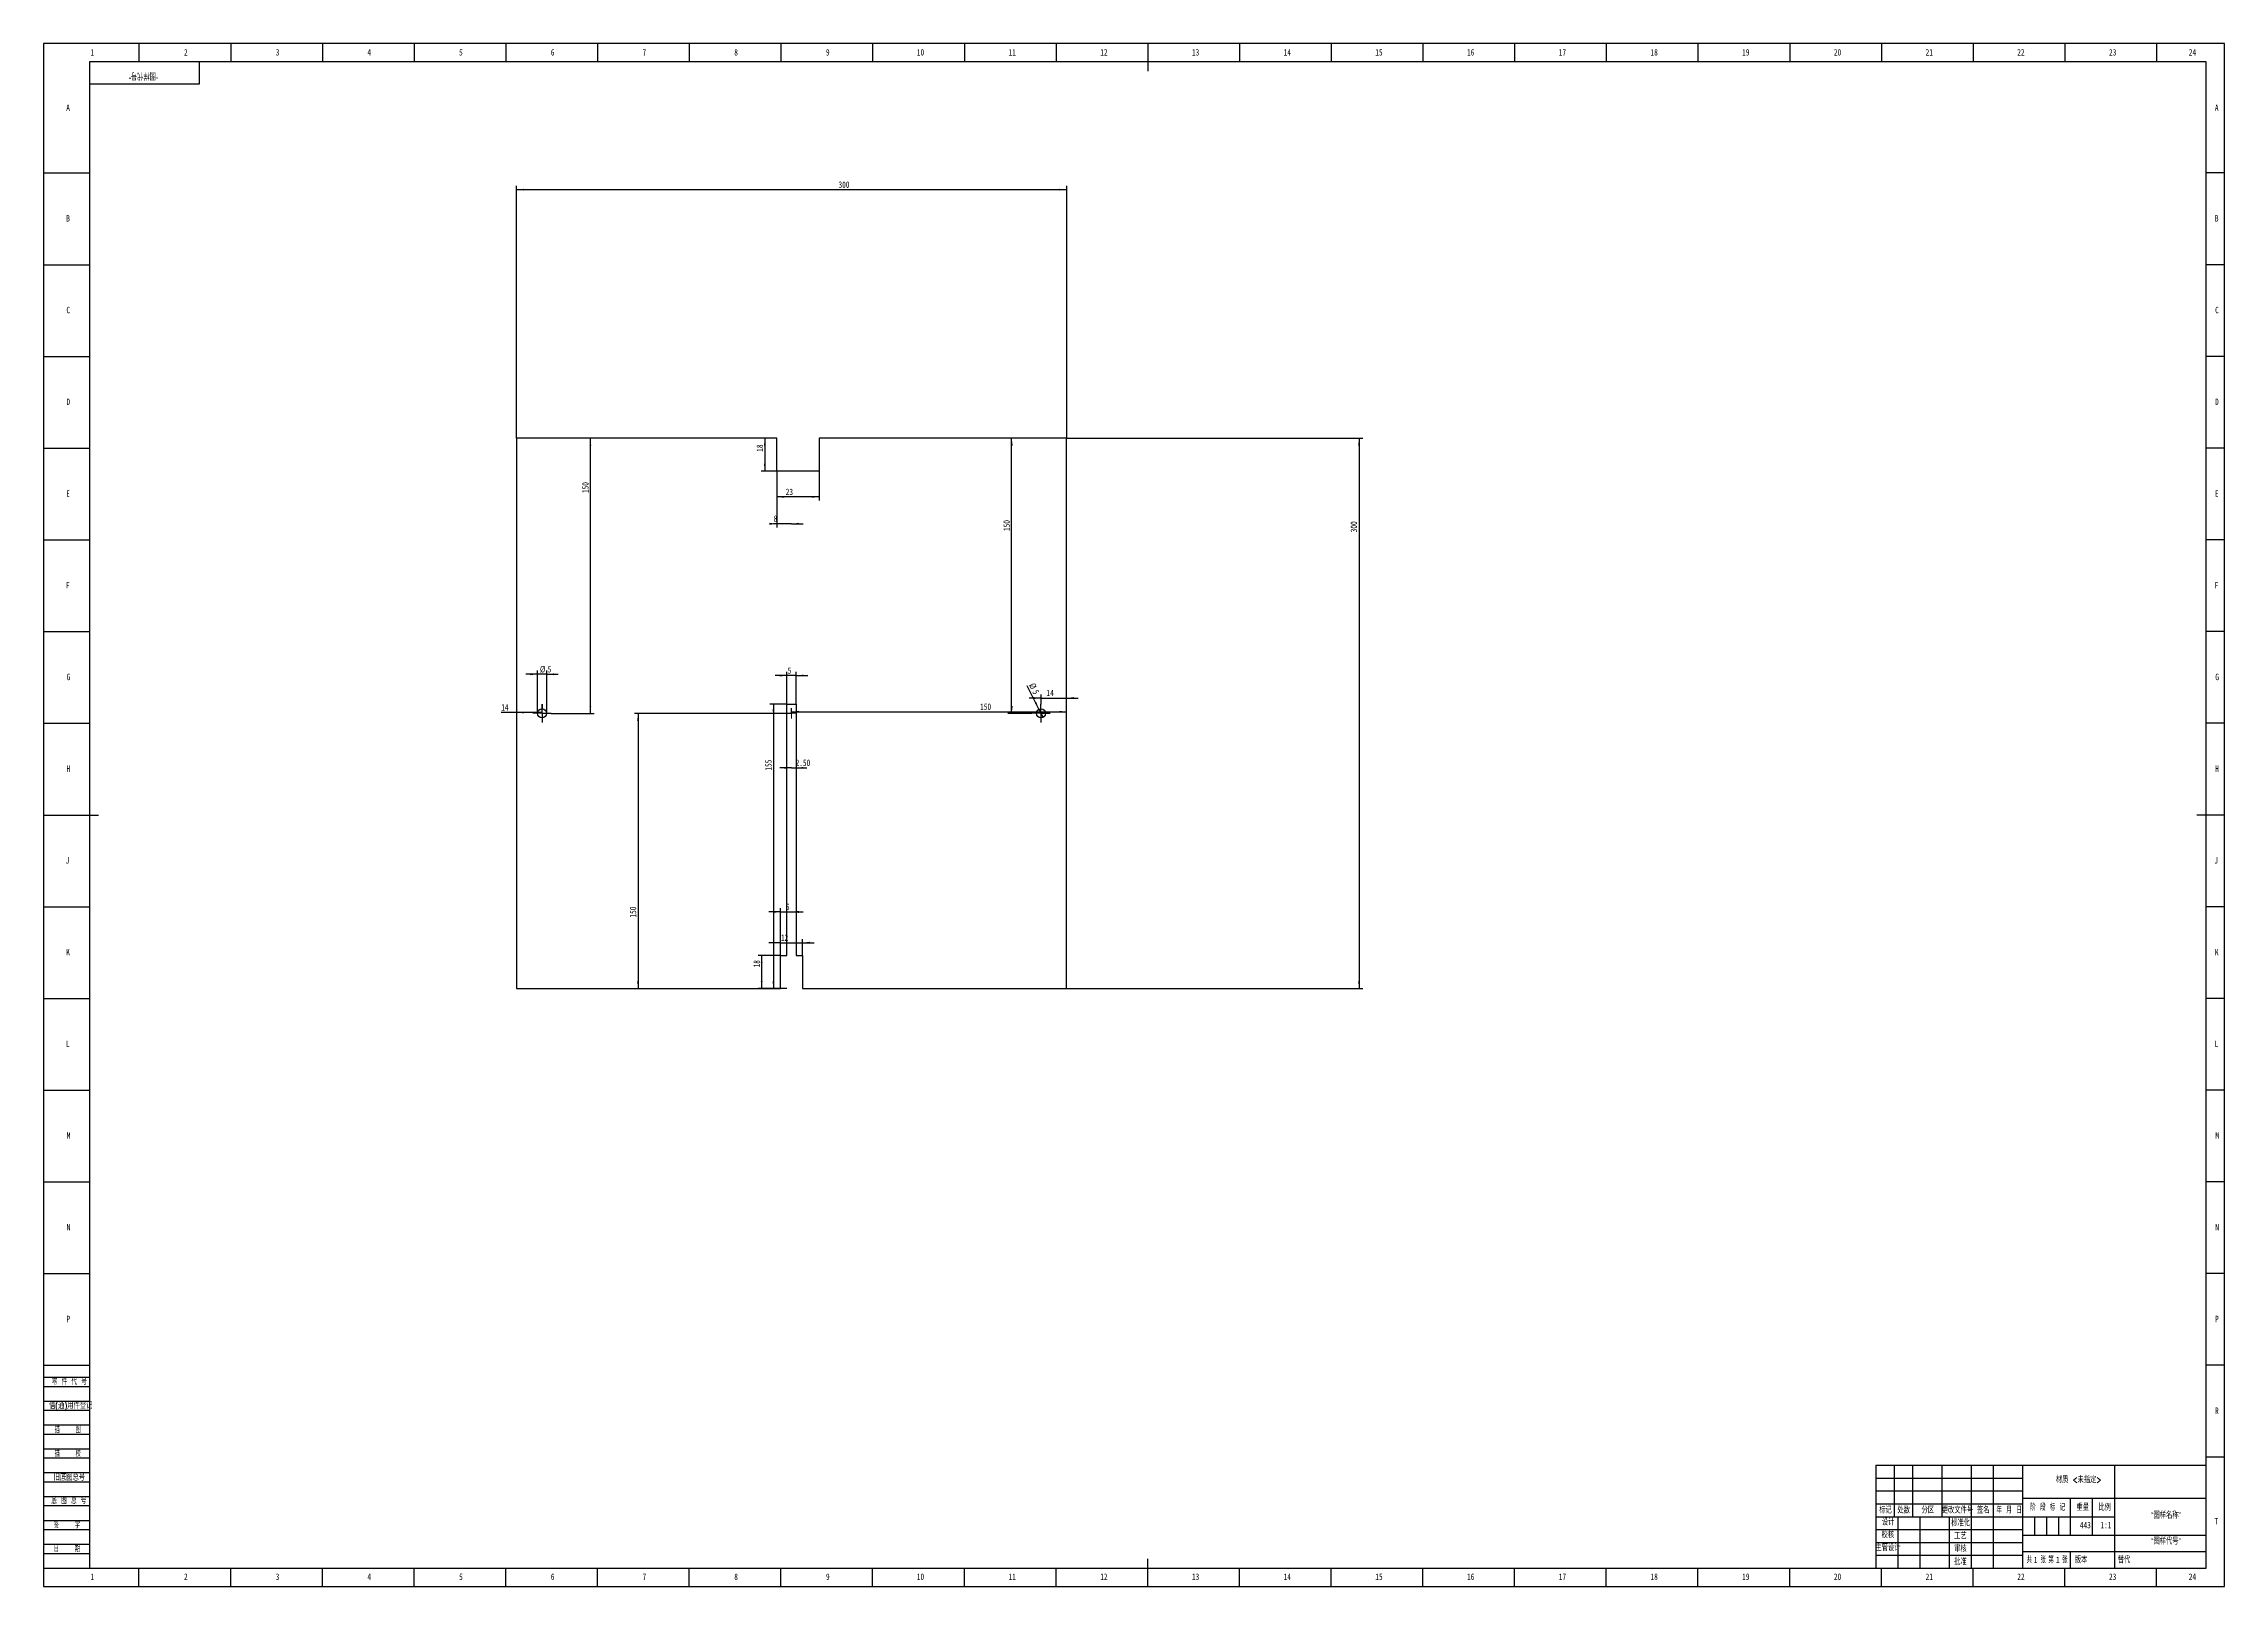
# Model space of a CAD drawing. Header units: millimetres. Extents: x 0 to 1189, y 0 to 841.
import ezdxf

# ---------------------------------------------------------------- set-up
doc = ezdxf.new("R2010")
doc.units = ezdxf.units.MM
doc.linetypes.add('CENTERX2', pattern=[20.32, 12.7, -2.54, 2.54, -2.54])
for name, color, linetype in [('10', 7, 'Continuous'), ('5', 7, 'Continuous'), ('9', 7, 'Continuous'), ('SLD-0', 7, 'Continuous')]:
    doc.layers.add(name, color=color, linetype=linetype)
doc.styles.add('SLDTEXTSTYLE0', font='TXT', dxfattribs={"width": 0.7, "bigfont": 'bigfont'})
doc.styles.add('SLDTEXTSTYLE1', font='TXT', dxfattribs={"width": 0.6, "bigfont": 'bigfont'})
doc.styles.add('SLDTEXTSTYLE2', font='TXT', dxfattribs={"width": 0.614286, "bigfont": 'bigfont'})
doc.styles.add('SLDTEXTSTYLE3', font='TXT', dxfattribs={"width": 0.62, "bigfont": 'bigfont'})
doc.styles.add('SLDTEXTSTYLE4', font='TXT', dxfattribs={"width": 0.566667, "bigfont": 'bigfont'})
doc.styles.add('SLDTEXTSTYLE5', font='TXT', dxfattribs={"width": 0.7})
doc.dimstyles.new('SLDDIMSTYLE0', dxfattribs={"dimtxt": 3.5, "dimasz": 4.08, "dimexe": 0, "dimexo": 0.0625, "dimgap": 0.875, "dimtad": 2, "dimrnd": 1e-09, "dimzin": 12, "dimdsep": 46, "dimtxsty": 'SLDTEXTSTYLE5', "dimsah": 1, "dimcen": 0.09, "dimadec": 0, "dimazin": 3, "dimtfac": 1, "dimtofl": 0, "dimtmove": 0, "dimatfit": 3, "dimfxl": 0, "dimfrac": 2, "dimtolj": 1, "dimtzin": 12, "dimarcsym": 0})
doc.dimstyles.new('SLDDIMSTYLE1', dxfattribs={"dimtxt": 3.5, "dimasz": 4.08, "dimexe": 0, "dimexo": 0.0625, "dimgap": 0.875, "dimtad": 2, "dimrnd": 1e-09, "dimzin": 12, "dimdsep": 46, "dimtxsty": 'SLDTEXTSTYLE5', "dimsah": 1, "dimcen": 0.09, "dimadec": 0, "dimazin": 3, "dimtfac": 1, "dimtmove": 0, "dimatfit": 0, "dimfxl": 0, "dimfrac": 2, "dimtolj": 1, "dimtzin": 12, "dimarcsym": 0})
doc.dimstyles.new('SLDDIMSTYLE2', dxfattribs={"dimtxt": 3.5, "dimasz": 4.08, "dimexe": 0, "dimexo": 0.0625, "dimgap": 0.875, "dimtad": 2, "dimrnd": 1e-09, "dimzin": 4, "dimdsep": 46, "dimtxsty": 'SLDTEXTSTYLE5', "dimsah": 1, "dimcen": 0.09, "dimadec": 0, "dimazin": 1, "dimtfac": 1, "dimtmove": 0, "dimatfit": 0, "dimfxl": 0, "dimfrac": 2, "dimtolj": 1, "dimtzin": 12, "dimarcsym": 0})
doc.dimstyles.new('SLDDIMSTYLE3', dxfattribs={"dimtxt": 3.5, "dimasz": 4.08, "dimexe": 0, "dimexo": 0.0625, "dimgap": 0.875, "dimtad": 2, "dimrnd": 1e-09, "dimzin": 12, "dimdsep": 46, "dimtxsty": 'SLDTEXTSTYLE5', "dimblk1": 'NONE', "dimsah": 1, "dimcen": 0, "dimadec": 0, "dimazin": 3, "dimtfac": 1, "dimtmove": 0, "dimatfit": 3, "dimldrblk": 'NONE', "dimfxl": 0, "dimfrac": 2, "dimtolj": 1, "dimtzin": 12, "dimarcsym": 0})

# ---------------------------------------------------------------- blocks, each defined once
blk = doc.blocks.new('_D')
at = {"layer": '10'}
for p, q in [((557.8, 625.9), (719.2, 625.9)), ((717.2, 625.9), (717.2, 325.9)), ((557.8, 325.9), (719.2, 325.9))]:
    blk.add_line(p, q, dxfattribs=at)
for points in [[(717.2, 625.9), (716.7, 621.8), (717.7, 621.8)], [(717.2, 325.9), (717.7, 330), (716.7, 330)]]:
    blk.add_solid(points, dxfattribs=at)
at = {"layer": '10', "insert": (712.6, 574.6), "char_height": 3.5, "attachment_point": 1, "rotation": 90, "style": 'SLDTEXTSTYLE5'}
blk.add_mtext('300', dxfattribs=at)
blk = doc.blocks.new('_D_1')
at = {"layer": '10'}
for p, q in [((257.8, 625.9), (257.8, 763.4)), ((257.8, 761.4), (557.8, 761.4)), ((557.8, 625.9), (557.8, 763.4))]:
    blk.add_line(p, q, dxfattribs=at)
for points in [[(257.8, 761.4), (261.8, 760.9), (261.8, 761.9)], [(557.8, 761.4), (553.7, 761.9), (553.7, 760.9)]]:
    blk.add_solid(points, dxfattribs=at)
at = {"layer": '10', "insert": (433.4, 765.9), "char_height": 3.5, "attachment_point": 1, "style": 'SLDTEXTSTYLE5'}
blk.add_mtext('300', dxfattribs=at)
blk = doc.blocks.new('_D_2')
at = {"layer": '10'}
for p, q in [((407.8, 475.9), (322.1, 475.9)), ((324.1, 475.9), (324.1, 325.9))]:
    blk.add_line(p, q, dxfattribs=at)
for points in [[(324.1, 475.9), (323.6, 471.8), (324.6, 471.8)], [(324.1, 325.9), (324.6, 330), (323.6, 330)]]:
    blk.add_solid(points, dxfattribs=at)
at = {"layer": '10', "insert": (319.6, 364.6), "char_height": 3.5, "attachment_point": 1, "rotation": 90, "style": 'SLDTEXTSTYLE5'}
blk.add_mtext('150', dxfattribs=at)
blk = doc.blocks.new('_D_3')
at = {"layer": '10'}
for p, q in [((407.8, 475.9), (407.8, 478.8)), ((407.8, 476.8), (557.8, 476.8))]:
    blk.add_line(p, q, dxfattribs=at)
for points in [[(407.8, 476.8), (411.8, 476.3), (411.8, 477.3)], [(557.8, 476.8), (553.7, 477.3), (553.7, 476.3)]]:
    blk.add_solid(points, dxfattribs=at)
at = {"layer": '10', "insert": (510.6, 481.3), "char_height": 3.5, "attachment_point": 1, "style": 'SLDTEXTSTYLE5'}
blk.add_mtext('150', dxfattribs=at)
blk = doc.blocks.new('_D_4')
at = {"layer": '10'}
for p, q in [((405.3, 496.5), (398.9, 496.5)), ((405.3, 480.9), (405.3, 498.5)), ((410.3, 496.5), (405.3, 496.5)), ((410.3, 480.9), (410.3, 498.5)), ((410.3, 496.5), (416.6, 496.5))]:
    blk.add_line(p, q, dxfattribs=at)
for points in [[(405.3, 496.5), (401.2, 497), (401.2, 496)], [(410.3, 496.5), (414.3, 496), (414.3, 497)]]:
    blk.add_solid(points, dxfattribs=at)
at = {"layer": '10', "insert": (405.7, 501), "char_height": 3.5, "attachment_point": 1, "style": 'SLDTEXTSTYLE5'}
blk.add_mtext('5', dxfattribs=at)
blk = doc.blocks.new('_D_5')
at = {"layer": '10'}
for p, q in [((407.8, 446.2), (401.4, 446.2)), ((407.8, 446.2), (410.3, 446.2)), ((410.3, 446.2), (416.1, 446.2))]:
    blk.add_line(p, q, dxfattribs=at)
for points in [[(407.8, 446.2), (403.7, 446.7), (403.7, 445.7)], [(410.3, 446.2), (414.3, 445.7), (414.3, 446.7)]]:
    blk.add_solid(points, dxfattribs=at)
at = {"layer": '10', "insert": (410, 450.7), "char_height": 3.5, "attachment_point": 1, "style": 'SLDTEXTSTYLE5'}
blk.add_mtext('2.50', dxfattribs=at)
blk = doc.blocks.new('_D_6')
at = {"layer": '10'}
for p, q in [((405.3, 480.9), (395.9, 480.9)), ((397.9, 480.9), (397.9, 325.9)), ((405.3, 325.9), (395.9, 325.9))]:
    blk.add_line(p, q, dxfattribs=at)
for points in [[(397.9, 480.9), (397.4, 476.8), (398.4, 476.8)], [(397.9, 325.9), (398.4, 330), (397.4, 330)]]:
    blk.add_solid(points, dxfattribs=at)
at = {"layer": '10', "insert": (393.4, 444.7), "char_height": 3.5, "attachment_point": 1, "rotation": 90, "style": 'SLDTEXTSTYLE5'}
blk.add_mtext('155', dxfattribs=at)
blk = doc.blocks.new('_D_7')
at = {"layer": '10'}
for q in [(536.3, 490.9), (544.9, 473.7)]:
    blk.add_line((542.6, 478.2), q, dxfattribs=at)
blk.add_solid([(542.6, 478.2), (541.3, 482), (540.4, 481.6)], dxfattribs=at)
at = {"layer": '10', "char_height": 3.5, "attachment_point": 1, "rotation": 296.5651, "style": 'SLDTEXTSTYLE5'}
for s, insert in [('%%c', (540.3, 492.9)), ('5', (542.1, 489.2))]:
    blk.add_mtext(s, dxfattribs=dict(at, insert=insert))
blk = doc.blocks.new('_None')
blk = doc.blocks.new('_D_8')
at = {"layer": '10'}
for p, q in [((269.3, 497.2), (262.9, 497.2)), ((269.3, 475.9), (269.3, 499.2)), ((274.3, 497.2), (269.3, 497.2)), ((274.3, 475.9), (274.3, 499.2)), ((274.3, 497.2), (280.6, 497.2))]:
    blk.add_line(p, q, dxfattribs=at)
for points in [[(269.3, 497.2), (265.2, 497.7), (265.2, 496.7)], [(274.3, 497.2), (278.3, 496.7), (278.3, 497.7)]]:
    blk.add_solid(points, dxfattribs=at)
at = {"layer": '10', "char_height": 3.5, "attachment_point": 1, "style": 'SLDTEXTSTYLE5'}
for s, insert in [('%%c', (270.6, 501.7)), ('5', (274.8, 501.7))]:
    blk.add_mtext(s, dxfattribs=dict(at, insert=insert))
blk = doc.blocks.new('_D_9')
at = {"layer": '10'}
for p, q in [((543.8, 484.2), (537.4, 484.2)), ((543.8, 480.9), (543.8, 486.2)), ((543.8, 484.2), (557.8, 484.2)), ((557.8, 484.2), (564.1, 484.2))]:
    blk.add_line(p, q, dxfattribs=at)
for points in [[(543.8, 484.2), (539.7, 484.8), (539.7, 483.7)], [(557.8, 484.2), (561.8, 483.7), (561.8, 484.8)]]:
    blk.add_solid(points, dxfattribs=at)
at = {"layer": '10', "insert": (546.8, 488.8), "char_height": 3.5, "attachment_point": 1, "style": 'SLDTEXTSTYLE5'}
blk.add_mtext('14', dxfattribs=at)
blk = doc.blocks.new('_D_10')
at = {"layer": '10'}
for p, q in [((257.8, 476.4), (249.5, 476.4)), ((271.8, 476.4), (257.8, 476.4)), ((271.8, 480.9), (271.8, 478.4))]:
    blk.add_line(p, q, dxfattribs=at)
for points in [[(257.8, 476.4), (261.8, 475.9), (261.8, 476.9)], [(271.8, 476.4), (267.7, 476.9), (267.7, 475.9)]]:
    blk.add_solid(points, dxfattribs=at)
at = {"layer": '10', "insert": (249.5, 480.9), "char_height": 3.5, "attachment_point": 1, "style": 'SLDTEXTSTYLE5'}
blk.add_mtext('14', dxfattribs=at)
blk = doc.blocks.new('_D_11')
at = {"layer": '10'}
for p, q in [((527.8, 475.9), (527.8, 625.9)), ((538.8, 475.9), (525.8, 475.9))]:
    blk.add_line(p, q, dxfattribs=at)
for points in [[(527.8, 625.9), (527.3, 621.8), (528.4, 621.8)], [(527.8, 475.9), (528.4, 480), (527.3, 480)]]:
    blk.add_solid(points, dxfattribs=at)
at = {"layer": '10', "insert": (523.3, 575.3), "char_height": 3.5, "attachment_point": 1, "rotation": 90, "style": 'SLDTEXTSTYLE5'}
blk.add_mtext('150', dxfattribs=at)
blk = doc.blocks.new('_D_12')
at = {"layer": '10'}
for p, q in [((298.1, 475.9), (298.1, 625.9)), ((276.8, 475.9), (300.1, 475.9))]:
    blk.add_line(p, q, dxfattribs=at)
for points in [[(298.1, 625.9), (297.6, 621.8), (298.6, 621.8)], [(298.1, 475.9), (298.6, 480), (297.6, 480)]]:
    blk.add_solid(points, dxfattribs=at)
at = {"layer": '10', "insert": (293.6, 596), "char_height": 3.5, "attachment_point": 1, "rotation": 90, "style": 'SLDTEXTSTYLE5'}
blk.add_mtext('150', dxfattribs=at)
blk = doc.blocks.new('_D_13')
at = {"layer": '10'}
for p, q in [((399.8, 607.9), (399.8, 591.9)), ((422.8, 607.9), (422.8, 591.9)), ((422.8, 593.9), (399.8, 593.9))]:
    blk.add_line(p, q, dxfattribs=at)
for points in [[(399.8, 593.9), (403.8, 593.4), (403.8, 594.4)], [(422.8, 593.9), (418.7, 594.4), (418.7, 593.4)]]:
    blk.add_solid(points, dxfattribs=at)
at = {"layer": '10', "insert": (404.6, 598.4), "char_height": 3.5, "attachment_point": 1, "style": 'SLDTEXTSTYLE5'}
blk.add_mtext('23', dxfattribs=at)
blk = doc.blocks.new('_D_14')
at = {"layer": '10'}
for p, q in [((399.8, 625.9), (391.2, 625.9)), ((393.2, 625.9), (393.2, 607.9)), ((399.8, 607.9), (391.2, 607.9))]:
    blk.add_line(p, q, dxfattribs=at)
for points in [[(393.2, 625.9), (392.7, 621.8), (393.7, 621.8)], [(393.2, 607.9), (393.7, 612), (392.7, 612)]]:
    blk.add_solid(points, dxfattribs=at)
at = {"layer": '10', "insert": (388.7, 618.5), "char_height": 3.5, "attachment_point": 1, "rotation": 90, "style": 'SLDTEXTSTYLE5'}
blk.add_mtext('18', dxfattribs=at)
blk = doc.blocks.new('_D_15')
at = {"layer": '10'}
for p, q in [((399.8, 607.9), (399.8, 577.2)), ((399.8, 579.2), (398, 579.2)), ((407.8, 579.2), (399.8, 579.2)), ((407.8, 579.2), (414.1, 579.2))]:
    blk.add_line(p, q, dxfattribs=at)
for points in [[(399.8, 579.2), (395.7, 579.8), (395.7, 578.7)], [(407.8, 579.2), (411.8, 578.7), (411.8, 579.8)]]:
    blk.add_solid(points, dxfattribs=at)
at = {"layer": '10', "insert": (398, 583.8), "char_height": 3.5, "attachment_point": 1, "style": 'SLDTEXTSTYLE5'}
blk.add_mtext('8', dxfattribs=at)
blk = doc.blocks.new('_D_16')
at = {"layer": '10'}
for p, q in [((401.8, 343.9), (389.5, 343.9)), ((391.5, 325.9), (391.5, 343.9)), ((401.8, 325.9), (389.5, 325.9))]:
    blk.add_line(p, q, dxfattribs=at)
for points in [[(391.5, 343.9), (391, 339.8), (392, 339.8)], [(391.5, 325.9), (392, 330), (391, 330)]]:
    blk.add_solid(points, dxfattribs=at)
at = {"layer": '10', "insert": (387, 337.4), "char_height": 3.5, "attachment_point": 1, "rotation": 90, "style": 'SLDTEXTSTYLE5'}
blk.add_mtext('18', dxfattribs=at)
blk = doc.blocks.new('_D_17')
at = {"layer": '10'}
for p, q in [((401.8, 350.9), (395.4, 350.9)), ((401.8, 343.9), (401.8, 352.9)), ((401.8, 350.9), (413.8, 350.9)), ((413.8, 343.9), (413.8, 352.9)), ((413.8, 350.9), (420.1, 350.9))]:
    blk.add_line(p, q, dxfattribs=at)
for points in [[(401.8, 350.9), (397.7, 351.4), (397.7, 350.4)], [(413.8, 350.9), (417.8, 350.4), (417.8, 351.4)]]:
    blk.add_solid(points, dxfattribs=at)
at = {"layer": '10', "insert": (402, 355.4), "char_height": 3.5, "attachment_point": 1, "style": 'SLDTEXTSTYLE5'}
blk.add_mtext('12', dxfattribs=at)
blk = doc.blocks.new('_D_18')
at = {"layer": '10'}
for p, q in [((401.8, 343.9), (401.8, 369.7)), ((401.8, 367.7), (395.4, 367.7)), ((401.8, 367.7), (407.8, 367.7)), ((407.8, 367.7), (414.1, 367.7))]:
    blk.add_line(p, q, dxfattribs=at)
for points in [[(401.8, 367.7), (397.7, 368.2), (397.7, 367.1)], [(407.8, 367.7), (411.8, 367.1), (411.8, 368.2)]]:
    blk.add_solid(points, dxfattribs=at)
at = {"layer": '10', "insert": (404.7, 372.2), "char_height": 3.5, "attachment_point": 1, "style": 'SLDTEXTSTYLE5'}
blk.add_mtext('6', dxfattribs=at)
blk = doc.blocks.new('SW_CENTERMARKSYMBOL_0')
at = {"layer": '10', "color": 0}
for p, q in [((-2.5, 0), (-5, 0)), ((0, 0), (-2.5, 0)), ((0, 2.5), (0, 5)), ((0, 0), (0, 2.5)), ((0, 0), (0, -2.5)), ((0, 0), (2.5, 0)), ((2.5, 0), (5, 0)), ((0, -2.5), (0, -5))]:
    blk.add_line(p, q, dxfattribs=at)
blk = doc.blocks.new('SW_CENTERMARKSYMBOL_1')
at = {"layer": '10', "color": 0}
for p, q in [((-2.5, 0), (-5, 0)), ((0, 0), (-2.5, 0)), ((0, 2.5), (0, 5)), ((0, 0), (0, 2.5)), ((0, 0), (0, -2.5)), ((0, 0), (2.5, 0)), ((2.5, 0), (5, 0)), ((0, -2.5), (0, -5))]:
    blk.add_line(p, q, dxfattribs=at)

msp = doc.modelspace()

# ---------------------------------------------------------------- linework, layer by layer
at = {"color": 7, "linetype": 'Continuous', "lineweight": 25}
for p, q in [((399.757, 625.924), (257.757, 625.924)), ((257.757, 625.924), (257.757, 325.924)), ((399.757, 607.924), (399.757, 625.924)), ((422.757, 625.924), (422.757, 607.924)), ((557.757, 625.924), (422.757, 625.924)), ((557.757, 325.924), (557.757, 625.924)), ((422.757, 607.924), (399.757, 607.924)), ((405.257, 480.924), (410.257, 480.924)), ((405.257, 343.924), (405.257, 480.924)), ((410.257, 480.924), (410.257, 343.924)), ((401.757, 343.924), (405.257, 343.924)), ((401.757, 325.924), (401.757, 343.924)), ((410.257, 343.924), (413.757, 343.924)), ((413.757, 343.924), (413.757, 325.924)), ((257.757, 325.924), (401.757, 325.924)), ((413.757, 325.924), (557.757, 325.924))]:
    msp.add_line(p, q, dxfattribs=at)
at = {"color": 7, "linetype": 'CENTERX2', "lineweight": 18}
for p, q in [((410.507, 475.924), (405.007, 475.924)), ((407.757, 473.174), (407.757, 478.674))]:
    msp.add_line(p, q, dxfattribs=at)
at = {"color": 7, "linetype": 'Continuous', "lineweight": 25}
for centre in [(271.757, 475.924), (543.757, 475.924)]:
    msp.add_circle(centre, 2.5, dxfattribs=at)
at = {"layer": '5', "color": 7}
for p, q in [((1189, 841), (0, 841)), ((0, 841), (0, 0)), ((1189, 0), (1189, 841)), ((0, 114), (25, 114)), ((0, 109), (25, 109)), ((0, 101), (25, 101)), ((0, 96), (25, 96)), ((0, 88), (25, 88)), ((0, 83), (25, 83)), ((0, 75), (25, 75)), ((0, 70), (25, 70)), ((0, 62), (25, 62)), ((0, 57), (25, 57)), ((0, 49), (25, 49)), ((999, 59), (1079, 59)), ((999, 52), (1079, 52)), ((0, 44), (25, 44)), ((0, 36), (25, 36)), ((1085.5, 38), (1085.5, 28)), ((1092, 38), (1092, 28)), ((1098.5, 38), (1098.5, 28)), ((0, 31), (25, 31)), ((0, 23), (25, 23)), ((0, 18), (25, 18)), ((0, 0), (1189, 0))]:
    msp.add_line(p, q, dxfattribs=at)
at = {"layer": '5'}
for p, q in [((52, 841), (52, 831.05)), ((102, 841), (102, 831.05)), ((152, 841), (152, 831.05)), ((202, 841), (202, 831.05)), ((252, 841), (252, 831.05)), ((302, 841), (302, 831.05)), ((352, 841), (352, 831.05)), ((402, 841), (402, 831.05)), ((452, 841), (452, 831.05)), ((502, 841), (502, 831.05)), ((552, 841), (552, 831.05)), ((652, 841), (652, 831.05)), ((702, 841), (702, 831.05)), ((752, 841), (752, 831.05)), ((802, 841), (802, 831.05)), ((852, 841), (852, 831.05)), ((902, 841), (902, 831.05)), ((952, 841), (952, 831.05)), ((1002, 841), (1002, 831.05)), ((1052, 841), (1052, 831.05)), ((1102, 841), (1102, 831.05)), ((1152, 841), (1152, 831.05)), ((0, 770.5), (25, 770.5)), ((1189, 770.5), (1179, 770.5)), ((0, 720.5), (25, 720.5)), ((1189, 720.5), (1179, 720.5)), ((0, 670.5), (25, 670.5)), ((1189, 670.5), (1179, 670.5)), ((0, 620.5), (25, 620.5)), ((1189, 620.5), (1179, 620.5)), ((0, 570.5), (25, 570.5)), ((1189, 570.5), (1179, 570.5)), ((0, 520.5), (25, 520.5)), ((1189, 520.5), (1179, 520.5)), ((0, 470.5), (25, 470.5)), ((1189, 470.5), (1179, 470.5)), ((0, 370.5), (25, 370.5)), ((1189, 370.5), (1179, 370.5)), ((0, 320.5), (25, 320.5)), ((1189, 320.5), (1179, 320.5)), ((0, 270.5), (25, 270.5)), ((1189, 270.5), (1179, 270.5)), ((0, 220.5), (25, 220.5)), ((1189, 220.5), (1179, 220.5)), ((0, 170.5), (25, 170.5)), ((1189, 170.5), (1179, 170.5)), ((0, 120.5), (25, 120.5)), ((1189, 120.5), (1179, 120.5)), ((1189, 70.5), (1179, 70.5)), ((52, 0), (52, 10)), ((102, 0), (102, 10)), ((152, 0), (152, 10)), ((202, 0), (202, 10)), ((252, 0), (252, 10)), ((302, 0), (302, 10)), ((352, 0), (352, 10)), ((402, 0), (402, 10)), ((452, 0), (452, 10)), ((502, 0), (502, 10)), ((552, 0), (552, 10)), ((652, 0), (652, 10)), ((702, 0), (702, 10)), ((752, 0), (752, 10)), ((802, 0), (802, 10)), ((852, 0), (852, 10)), ((902, 0), (902, 10)), ((952, 0), (952, 10)), ((1002, 0), (1002, 10)), ((1052, 0), (1052, 10)), ((1102, 0), (1102, 10)), ((1152, 0), (1152, 10))]:
    msp.add_line(p, q, dxfattribs=at)
at = {"layer": '5', "lineweight": 25}
for p, q in [((602, 841), (602, 826)), ((0, 420.5), (30, 420.5)), ((1189, 420.5), (1174, 420.5)), ((602, 0), (602, 15)), ((1105, 18.982), (1105, 10))]:
    msp.add_line(p, q, dxfattribs=at)
at = {"layer": '5', "color": 7, "lineweight": 25}
for p, q in [((1179, 831.05), (25, 831.05)), ((25, 831.05), (25, 10)), ((85, 819), (85, 831)), ((1179, 10), (1179, 831.05)), ((25, 819), (85, 819)), ((999, 66), (1179, 66)), ((999, 66), (999, 10)), ((1009, 66), (1009, 38)), ((1019, 66), (1019, 38)), ((1035, 66), (1035, 38)), ((1051, 66), (1051, 10)), ((1063, 66), (1063, 10)), ((1079, 66), (1079, 10)), ((1129, 66), (1129, 38)), ((1079, 48), (1179, 48)), ((1105, 48), (1105, 28)), ((1117, 48), (1117, 28)), ((999, 45), (1079, 45)), ((999, 38), (1129, 38)), ((1011, 38), (1011, 10)), ((1023, 38), (1023, 10)), ((1039, 38), (1039, 10)), ((1129, 38), (1129, 10)), ((999, 31), (1079, 31)), ((999, 24), (1079, 24)), ((1079, 28), (1179, 28)), ((999, 17), (1079, 17)), ((1079.006, 18.982), (1179, 18.982)), ((0, 10), (1179, 10))]:
    msp.add_line(p, q, dxfattribs=at)

# ---------------------------------------------------------------- block references
at = {"layer": '10'}
for name, p in [('SW_CENTERMARKSYMBOL_0', (271.757, 475.924)), ('SW_CENTERMARKSYMBOL_1', (543.757, 475.924))]:
    msp.add_blockref(name, p, dxfattribs=at)

# ---------------------------------------------------------------- texts
at = {"layer": '10', "char_height": 3.5}
for s, insert, attachment_point, style in [('1', (26.544, 838.015), 2, 'SLDTEXTSTYLE5'), ('2', (77.544, 838.015), 2, 'SLDTEXTSTYLE5'), ('3', (127.544, 838.015), 2, 'SLDTEXTSTYLE5'), ('4', (177.544, 838.015), 2, 'SLDTEXTSTYLE5'), ('5', (227.544, 838.015), 2, 'SLDTEXTSTYLE5'), ('6', (277.547, 838.015), 2, 'SLDTEXTSTYLE5'), ('7', (327.547, 838.015), 2, 'SLDTEXTSTYLE5'), ('8', (377.547, 838.015), 2, 'SLDTEXTSTYLE5'), ('9', (427.547, 838.015), 2, 'SLDTEXTSTYLE5'), ('10', (478.089, 838.015), 2, 'SLDTEXTSTYLE5'), ('11', (528.089, 838.015), 2, 'SLDTEXTSTYLE5'), ('12', (578.089, 838.015), 2, 'SLDTEXTSTYLE5'), ('13', (628.089, 838.015), 2, 'SLDTEXTSTYLE5'), ('14', (678.089, 838.015), 2, 'SLDTEXTSTYLE5'), ('15', (728.089, 838.015), 2, 'SLDTEXTSTYLE5'), ('16', (778.091, 838.015), 2, 'SLDTEXTSTYLE5'), ('17', (828.091, 838.015), 2, 'SLDTEXTSTYLE5'), ('18', (878.091, 838.015), 2, 'SLDTEXTSTYLE5'), ('19', (928.091, 838.015), 2, 'SLDTEXTSTYLE5'), ('20', (978.089, 838.015), 2, 'SLDTEXTSTYLE5'), ('21', (1028.089, 838.015), 2, 'SLDTEXTSTYLE5'), ('22', (1078.089, 838.015), 2, 'SLDTEXTSTYLE5'), ('23', (1128.089, 838.015), 2, 'SLDTEXTSTYLE5'), ('24', (1171.589, 838.015), 2, 'SLDTEXTSTYLE5'), ('A', (13.32, 807.765), 2, 'SLDTEXTSTYLE5'), ('A', (1184.82, 807.765), 2, 'SLDTEXTSTYLE5'), ('B', (13.32, 747.515), 2, 'SLDTEXTSTYLE5'), ('B', (1184.82, 747.515), 2, 'SLDTEXTSTYLE5'), ('C', (13.427, 697.515), 2, 'SLDTEXTSTYLE5'), ('C', (1184.927, 697.515), 2, 'SLDTEXTSTYLE5'), ('D', (13.43, 647.515), 2, 'SLDTEXTSTYLE5'), ('D', (1184.93, 647.515), 2, 'SLDTEXTSTYLE5'), ('E', (13.318, 597.515), 2, 'SLDTEXTSTYLE5'), ('E', (1184.818, 597.515), 2, 'SLDTEXTSTYLE5'), ('F', (13.224, 547.515), 2, 'SLDTEXTSTYLE5'), ('F', (1184.724, 547.515), 2, 'SLDTEXTSTYLE5'), ('G', (13.539, 497.515), 2, 'SLDTEXTSTYLE5'), ('G', (1185.039, 497.515), 2, 'SLDTEXTSTYLE5'), ('H', (13.43, 447.515), 2, 'SLDTEXTSTYLE5'), ('H', (1184.93, 447.515), 2, 'SLDTEXTSTYLE5'), ('J', (13.015, 397.515), 2, 'SLDTEXTSTYLE5'), ('J', (1184.515, 397.515), 2, 'SLDTEXTSTYLE5'), ('K', (13.32, 347.515), 2, 'SLDTEXTSTYLE5'), ('K', (1184.82, 347.515), 2, 'SLDTEXTSTYLE5'), ('L', (13.181, 297.515), 2, 'SLDTEXTSTYLE5'), ('L', (1184.681, 297.515), 2, 'SLDTEXTSTYLE5'), ('M', (13.597, 247.515), 2, 'SLDTEXTSTYLE5'), ('M', (1185.097, 247.515), 2, 'SLDTEXTSTYLE5'), ('N', (13.549, 197.515), 2, 'SLDTEXTSTYLE5'), ('N', (1185.049, 197.515), 2, 'SLDTEXTSTYLE5'), ('P', (13.444, 147.515), 2, 'SLDTEXTSTYLE5'), ('P', (1184.944, 147.515), 2, 'SLDTEXTSTYLE5'), ('R', (1184.93, 97.515), 2, 'SLDTEXTSTYLE5'), ('材质 <未指定>', (1109.475, 59.858), 2, 'SLDTEXTSTYLE0'), ('“图样名称”', (1157.169, 40.511), 2, 'SLDTEXTSTYLE0'), ('T', (1184.656, 37.265), 2, 'SLDTEXTSTYLE5'), ('校核', (1005.494, 29.857), 2, 'SLDTEXTSTYLE0'), ('443', (1113.209, 35.158), 2, 'SLDTEXTSTYLE5'), ('“图样代号”', (1157.172, 26.366), 2, 'SLDTEXTSTYLE0'), ('主管设计', (1005.562, 22.83), 2, 'SLDTEXTSTYLE0'), ('1', (1085.11, 16.188), 1, 'SLDTEXTSTYLE5'), ('1', (1097.135, 16.188), 1, 'SLDTEXTSTYLE5'), ('1', (26.544, 7.015), 2, 'SLDTEXTSTYLE5'), ('2', (77.544, 7.015), 2, 'SLDTEXTSTYLE5'), ('3', (127.544, 7.015), 2, 'SLDTEXTSTYLE5'), ('4', (177.544, 7.015), 2, 'SLDTEXTSTYLE5'), ('5', (227.544, 7.015), 2, 'SLDTEXTSTYLE5'), ('6', (277.547, 7.015), 2, 'SLDTEXTSTYLE5'), ('7', (327.547, 7.015), 2, 'SLDTEXTSTYLE5'), ('8', (377.547, 7.015), 2, 'SLDTEXTSTYLE5'), ('9', (427.547, 7.015), 2, 'SLDTEXTSTYLE5'), ('10', (478.089, 7.015), 2, 'SLDTEXTSTYLE5'), ('11', (528.089, 7.015), 2, 'SLDTEXTSTYLE5'), ('12', (578.089, 7.015), 2, 'SLDTEXTSTYLE5'), ('13', (628.089, 7.015), 2, 'SLDTEXTSTYLE5'), ('14', (678.089, 7.015), 2, 'SLDTEXTSTYLE5'), ('15', (728.089, 7.015), 2, 'SLDTEXTSTYLE5'), ('16', (778.091, 7.015), 2, 'SLDTEXTSTYLE5'), ('17', (828.091, 7.015), 2, 'SLDTEXTSTYLE5'), ('18', (878.091, 7.015), 2, 'SLDTEXTSTYLE5'), ('19', (928.091, 7.015), 2, 'SLDTEXTSTYLE5'), ('20', (978.089, 7.015), 2, 'SLDTEXTSTYLE5'), ('21', (1028.089, 7.015), 2, 'SLDTEXTSTYLE5'), ('22', (1078.089, 7.015), 2, 'SLDTEXTSTYLE5'), ('23', (1128.089, 7.015), 2, 'SLDTEXTSTYLE5'), ('24', (1171.589, 7.015), 2, 'SLDTEXTSTYLE5')]:
    msp.add_mtext(s, dxfattribs=dict(at, insert=insert, attachment_point=attachment_point, style=style))
at = {"layer": '10', "color": 7, "insert": (1110.844, 16.188), "char_height": 3.5, "attachment_point": 2, "style": 'SLDTEXTSTYLE0'}
msp.add_mtext('版本', dxfattribs=at)
at = {"layer": '9', "color": 7, "char_height": 3.5}
for s, insert, attachment_point, style in [('零 件 代 号', (4.482, 113.36), 1, 'SLDTEXTSTYLE2'), ('借(通)用件登记', (2.933, 100.276), 1, 'SLDTEXTSTYLE0'), ('描    图', (13.129, 87.176), 2, 'SLDTEXTSTYLE4'), ('描    校', (13.129, 74.137), 2, 'SLDTEXTSTYLE4'), ('旧底图总号', (5.459, 61.201), 1, 'SLDTEXTSTYLE0'), ('底 图 总 号', (4.212, 48.433), 1, 'SLDTEXTSTYLE2'), ('标记', (1004.245, 43.306), 2, 'SLDTEXTSTYLE0'), ('设计', (1005.645, 36.767), 2, 'SLDTEXTSTYLE0'), ('处数', (1014.171, 43.306), 2, 'SLDTEXTSTYLE0'), ('分区', (1027.308, 43.306), 2, 'SLDTEXTSTYLE0'), ('更改文件号', (1043.482, 43.306), 2, 'SLDTEXTSTYLE0'), ('标准化', (1045.185, 36.358), 2, 'SLDTEXTSTYLE0'), ('签名', (1057.537, 43.306), 2, 'SLDTEXTSTYLE0'), ('年 月 日', (1071.61, 43.306), 2, 'SLDTEXTSTYLE3'), ('阶 段 标 记', (1092.651, 44.81), 2, 'SLDTEXTSTYLE2'), ('重量', (1111.794, 44.81), 2, 'SLDTEXTSTYLE0'), ('比例', (1123.679, 44.81), 2, 'SLDTEXTSTYLE0'), ('签    字', (12.691, 35.193), 2, 'SLDTEXTSTYLE4'), ('工艺', (1045.075, 29.23), 2, 'SLDTEXTSTYLE0'), ('日    期', (12.691, 22.233), 2, 'SLDTEXTSTYLE4'), ('批准', (1045.075, 15.216), 2, 'SLDTEXTSTYLE0'), ('审核', (1045.075, 22.249), 2, 'SLDTEXTSTYLE0'), ('共  张', (1086.383, 16.188), 2, 'SLDTEXTSTYLE1'), ('第  张', (1098.274, 16.188), 2, 'SLDTEXTSTYLE1')]:
    msp.add_mtext(s, dxfattribs=dict(at, insert=insert, attachment_point=attachment_point, style=style))
at = {"layer": 'SLD-0', "insert": (54.372, 821.738), "char_height": 3.5, "attachment_point": 2, "rotation": 180, "style": 'SLDTEXTSTYLE0'}
msp.add_mtext('“图样代号”', dxfattribs=at)
at = {"layer": 'SLD-0', "char_height": 3.5}
for s, insert, attachment_point, style in [('1:1', (1124.437, 35.158), 2, 'SLDTEXTSTYLE5'), ('替代', (1130.851, 16.188), 1, 'SLDTEXTSTYLE0')]:
    msp.add_mtext(s, dxfattribs=dict(at, insert=insert, attachment_point=attachment_point, style=style))

# ---------------------------------------------------------------- dimensions: what is measured, and where the dimension line sits
at = {"layer": '10'}
for base, p1, p2, dimstyle, picture, middle in [((557.757, 763.557), (257.757, 625.924), (557.757, 625.924), 'SLDDIMSTYLE0', '_D_1', (435.673, 763.557)), ((257.757, 478.536), (271.757, 475.924), (257.757, 625.924), 'SLDDIMSTYLE0', '_D_10', (250.989, 478.536)), ((557.757, 478.993), (407.757, 475.924), (557.757, 625.924), 'SLDDIMSTYLE0', '_D_3', (512.912, 478.993)), ((557.757, 486.412), (543.757, 475.924), (557.757, 625.924), 'SLDDIMSTYLE1', '_D_9', (548.36, 486.412)), ((399.757, 581.41), (407.757, 603.652), (399.757, 607.924), 'SLDDIMSTYLE1', '_D_15', (398.794, 581.41)), ((399.757, 596.029), (422.757, 607.924), (399.757, 607.924), 'SLDDIMSTYLE0', '_D_13', (406.162, 596.029)), ((405.257, 498.674), (410.257, 480.924), (405.257, 480.924), 'SLDDIMSTYLE1', '_D_4', (406.464, 498.674)), ((410.257, 448.353), (407.757, 354.636), (410.257, 480.924), 'SLDDIMSTYLE2', '_D_5', (413.057, 448.353)), ((407.757, 369.819), (401.757, 343.924), (407.757, 310.99), 'SLDDIMSTYLE1', '_D_18', (405.433, 369.819)), ((413.757, 353.043), (401.757, 343.924), (413.757, 343.924), 'SLDDIMSTYLE1', '_D_17', (403.565, 353.043))]:
    dim = msp.add_linear_dim(base=base, p1=p1, p2=p2, dimstyle=dimstyle, dxfattribs=at)
    dim.commit()
    dim.dimension.update_dxf_attribs({"geometry": picture, "text_midpoint": middle, "dimtype": 160})
for base, p1, p2, dimstyle, picture, middle in [((295.952, 625.924), (271.757, 475.924), (257.757, 625.924), 'SLDDIMSTYLE0', '_D_12', (295.952, 598.3)), ((390.998, 607.924), (399.757, 625.924), (399.757, 607.924), 'SLDDIMSTYLE1', '_D_14', (390.998, 620.062)), ((525.684, 625.924), (543.757, 475.924), (557.757, 625.924), 'SLDDIMSTYLE0', '_D_11', (525.684, 577.606)), ((714.994, 325.924), (557.757, 625.924), (557.757, 325.924), 'SLDDIMSTYLE0', '_D', (714.994, 576.944)), ((321.945, 325.924), (407.757, 475.924), (257.757, 325.924), 'SLDDIMSTYLE0', '_D_2', (321.945, 366.946)), ((395.718, 325.924), (405.257, 480.924), (405.257, 325.924), 'SLDDIMSTYLE0', '_D_6', (395.718, 446.986)), ((389.333, 343.924), (401.757, 325.924), (401.757, 343.924), 'SLDDIMSTYLE1', '_D_16', (389.333, 338.943))]:
    dim = msp.add_linear_dim(base=base, p1=p1, p2=p2, angle=90, dimstyle=dimstyle, dxfattribs=at)
    dim.commit()
    dim.dimension.update_dxf_attribs({"geometry": picture, "text_midpoint": middle, "dimtype": 160})
dim = msp.add_linear_dim(base=(269.257, 499.851), p1=(274.257, 475.924), p2=(269.257, 475.924), text='%%c<>', dimstyle='SLDDIMSTYLE1', dxfattribs=at)
dim.commit()
dim.dimension.update_dxf_attribs({"geometry": '_D_8', "text_midpoint": (273.472, 499.851), "dimtype": 160})
dim = msp.add_diameter_dim_2p(p1=(544.875, 473.688), p2=(542.639, 478.16), dimstyle='SLDDIMSTYLE3', dxfattribs=at)
dim.commit()
dim.dimension.update_dxf_attribs({"geometry": '_D_7', "text_midpoint": (537.427, 488.584), "dimtype": 163})

doc.saveas('drawing.dxf')
